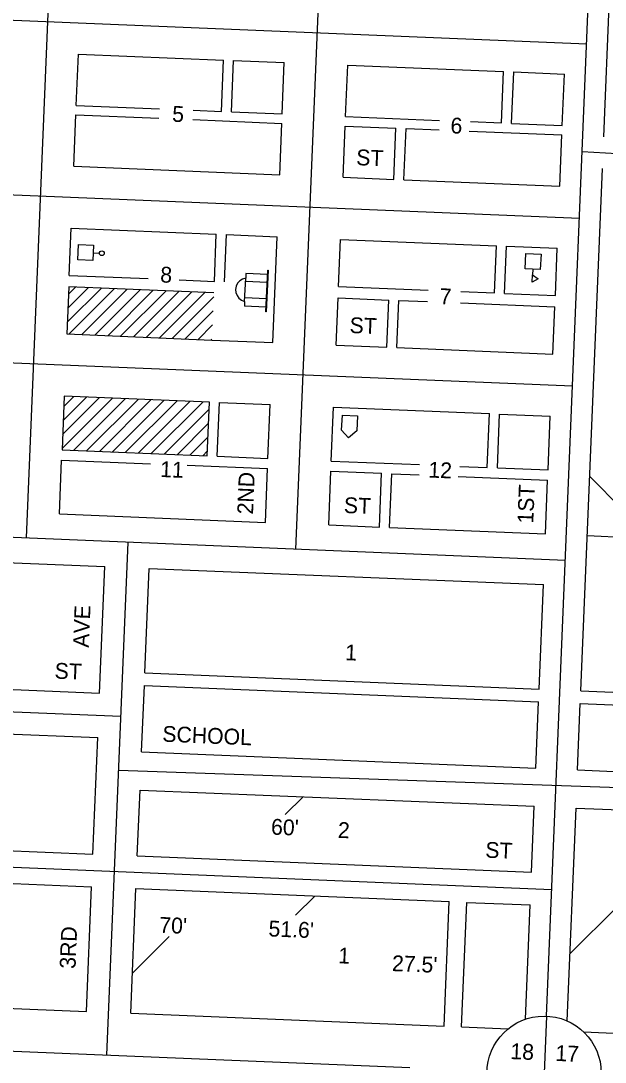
# Model space of a CAD drawing. Extents: x 906498 to 2320954, y 15675032 to 16353278.
# Drawn here: x 911081 to 912002, y 15694121 to 15695764 of the extents above; entities that cross this region are included whole.
import ezdxf

# ---------------------------------------------------------------- set-up
doc = ezdxf.new("R2010")
doc.units = 0
for name, color, linetype in [('L10', 7, 'Continuous'), ('L14', 7, 'Continuous'), ('L18', 7, 'Continuous'), ('L19', 7, 'Continuous'), ('L21', 7, 'Continuous'), ('L23', 7, 'Continuous'), ('L3', 7, 'Continuous'), ('L8', 7, 'Continuous'), ('L9', 7, 'Continuous')]:
    doc.layers.add(name, color=color, linetype=linetype)

msp = doc.modelspace()

# ---------------------------------------------------------------- linework, layer by layer
at = {"layer": 'L10'}
for p, q in [((911194.7, 15695398.2), (911204.7, 15695397.7)), ((911887.7, 15695372.6), (911887.3, 15695363.7)), ((911469, 15695351.2), (911435, 15695352.8)), ((911435.6, 15695365.5), (911435.2, 15695358)), ((911469.6, 15695363.9), (911435.6, 15695365.5)), ((911433.5, 15695321.7), (911433.2, 15695314.2)), ((911467.8, 15695325.7), (911433.8, 15695327.3)), ((911467.2, 15695312.6), (911433.2, 15695314.2))]:
    msp.add_line(p, q, dxfattribs=at)
for points in [[(911171.8, 15695411.2), (911195.2, 15695410.1), (911194.1, 15695386.3), (911170.7, 15695387.4)], [(911900.8, 15695395.9), (911899.7, 15695372.1), (911875.8, 15695373.2), (911876.9, 15695397.1)], [(911467.4, 15695305.4), (911466.8, 15695305.4), (911469.9, 15695371.1), (911470.5, 15695371)], [(911433.5, 15695321.7), (911435.2, 15695358), (911430.3, 15695356.6), (911425.9, 15695353.9), (911422.5, 15695350.2), (911420.2, 15695345.6), (911419.2, 15695340.6), (911419.7, 15695335.5), (911421.6, 15695330.7), (911424.6, 15695326.6), (911428.7, 15695323.6)], [(911896.5, 15695357.2), (911886.8, 15695352.2), (911887.3, 15695363.7)], [(911611.5, 15695141), (911610.4, 15695117.6), (911597.4, 15695106.2), (911586.5, 15695118.7), (911587.6, 15695142.1)]]:
    msp.add_lwpolyline(points, close=True, dxfattribs=at)
msp.add_circle((911208.4, 15695397.5), 3.74, dxfattribs=at)
at = {"layer": 'L14'}
for p, q in [((911153.9, 15695288.7), (911207.7, 15695342.5)), ((911154.8, 15695310.8), (911187.3, 15695343.3)), ((911155.8, 15695333), (911167, 15695344.2)), ((911156.5, 15695270.1), (911228.1, 15695341.7)), ((911176.9, 15695269.2), (911248.5, 15695340.8)), ((911197.2, 15695268.4), (911268.8, 15695340)), ((911217.6, 15695267.5), (911289.2, 15695339.1)), ((911238, 15695266.7), (911309.6, 15695338.3)), ((911258.3, 15695265.8), (911329.9, 15695337.4)), ((911278.7, 15695265), (911350.3, 15695336.6)), ((911299.1, 15695264.2), (911370.7, 15695335.7)), ((911319.5, 15695263.3), (911384.8, 15695328.6)), ((911339.8, 15695262.5), (911383.8, 15695306.5)), ((911360.2, 15695261.6), (911382.9, 15695284.4)), ((911380.6, 15695260.8), (911382, 15695262.2)), ((911146.6, 15695111.7), (911204.9, 15695170)), ((911147.5, 15695133.8), (911184.5, 15695170.8)), ((911148.5, 15695156), (911164.2, 15695171.7)), ((911145.7, 15695089.6), (911225.3, 15695169.1)), ((911163.9, 15695086.6), (911245.6, 15695168.3)), ((911184.3, 15695085.7), (911266, 15695167.4)), ((911204.7, 15695084.9), (911286.4, 15695166.6)), ((911225.1, 15695084.1), (911306.8, 15695165.8)), ((911245.4, 15695083.2), (911327.1, 15695164.9)), ((911265.8, 15695082.4), (911347.5, 15695164.1)), ((911286.2, 15695081.5), (911367.9, 15695163.2)), ((911306.5, 15695080.7), (911377.5, 15695151.6)), ((911326.9, 15695079.8), (911376.5, 15695129.5)), ((911347.3, 15695079), (911375.6, 15695107.3)), ((911367.7, 15695078.2), (911374.7, 15695085.2))]:
    msp.add_line(p, q, dxfattribs=at)
msp.add_lwpolyline([(911385, 15695335.2), (911156.2, 15695344.6), (911153.2, 15695270.2), (911382, 15695260.7)], dxfattribs=at)
msp.add_lwpolyline([(911149.1, 15695172.3), (911145.6, 15695087.3), (911374.4, 15695077.9), (911377.9, 15695162.8)], close=True, dxfattribs=at)
at = {"layer": 'L18'}
for p, q in [((911999.8, 15695581.2), (912017.9, 15696021.1)), ((911168.1, 15695630.9), (911171.4, 15695711.8)), ((911171.4, 15695711.8), (911400.2, 15695702.3)), ((911396.9, 15695621.4), (911400.2, 15695702.3)), ((911412.8, 15695620.7), (911416.2, 15695701.7)), ((911416.2, 15695701.7), (911496.1, 15695698.4)), ((911492.8, 15695617.4), (911496.1, 15695698.4)), ((911592.7, 15695613.3), (911596.1, 15695694.3)), ((911596.1, 15695694.3), (911841.9, 15695684.1)), ((911838.5, 15695603.2), (911841.9, 15695684.1)), ((911854.5, 15695602.5), (911857.8, 15695683.5)), ((911857.8, 15695683.5), (911937.8, 15695680.1)), ((911934.4, 15695599.2), (911937.8, 15695680.1)), ((911168.1, 15695630.9), (911299.2, 15695625.4)), ((911164.1, 15695534.9), (911167.5, 15695615.9)), ((911167.5, 15695615.9), (911298.5, 15695610.5)), ((911352.4, 15695623.2), (911396.9, 15695621.4)), ((911412.8, 15695620.7), (911492.8, 15695617.4)), ((911592.7, 15695613.3), (911740.8, 15695607.2)), ((911351.8, 15695608.3), (911492.2, 15695602.5)), ((911488.8, 15695521.5), (911492.2, 15695602.5)), ((911588.7, 15695517.4), (911592.1, 15695598.3)), ((911592.1, 15695598.3), (911672, 15695595)), ((911789.5, 15695605.2), (911838.5, 15695603.2)), ((911854.5, 15695602.5), (911934.4, 15695599.2)), ((911668.7, 15695514.1), (911672, 15695595)), ((911684.7, 15695513.4), (911688, 15695594.4)), ((911688, 15695594.4), (911740.2, 15695592.2)), ((911787.8, 15695590.2), (911933.8, 15695584.2)), ((911930.5, 15695503.3), (911933.8, 15695584.2)), ((911164.1, 15695534.9), (911488.8, 15695521.5)), ((911963.7, 15694707.3), (911997.7, 15695531.2)), ((911588.7, 15695517.4), (911668.7, 15695514.1)), ((911684.7, 15695513.4), (911930.5, 15695503.3)), ((911157, 15695362.6), (911160.1, 15695437.1)), ((911160.1, 15695437.1), (911388.9, 15695427.6)), ((911385.8, 15695353.2), (911388.9, 15695427.6)), ((911401.8, 15695352.5), (911404.8, 15695426.9)), ((911404.8, 15695426.9), (911484.8, 15695423.6)), ((911477.9, 15695256.8), (911484.8, 15695423.6)), ((911581.6, 15695345.1), (911584.7, 15695419.5)), ((911584.7, 15695419.5), (911830.5, 15695409.3)), ((911827.4, 15695334.9), (911830.5, 15695409.3)), ((911843.4, 15695334.2), (911846.5, 15695408.7)), ((911846.5, 15695408.7), (911926.4, 15695405.4)), ((911923.4, 15695330.9), (911926.4, 15695405.4)), ((911157, 15695362.6), (911281.5, 15695357.5)), ((911330.2, 15695355.5), (911385.8, 15695353.2)), ((911581.6, 15695345.1), (911722.8, 15695339.2)), ((911774.5, 15695337.1), (911827.4, 15695334.9)), ((911843.4, 15695334.2), (911923.4, 15695330.9)), ((911577.8, 15695252.6), (911580.9, 15695327.1)), ((911580.9, 15695327.1), (911660.8, 15695323.8)), ((911657.7, 15695249.3), (911660.8, 15695323.8)), ((911673.7, 15695248.7), (911676.8, 15695323.1)), ((911676.8, 15695323.1), (911722, 15695321.2)), ((911773.7, 15695319.1), (911922.6, 15695313)), ((911919.6, 15695238.5), (911922.6, 15695313)), ((911382, 15695260.7), (911477.9, 15695256.8)), ((911577.8, 15695252.6), (911657.7, 15695249.3)), ((911673.7, 15695248.7), (911919.6, 15695238.5)), ((911390.4, 15695077.2), (911393.9, 15695162.2)), ((911393.9, 15695162.2), (911473.8, 15695158.8)), ((911470.3, 15695073.9), (911473.8, 15695158.8)), ((911570.2, 15695069.8), (911573.8, 15695154.7)), ((911573.8, 15695154.7), (911819.6, 15695144.6)), ((911816.1, 15695059.7), (911819.6, 15695144.6)), ((911832, 15695059), (911835.6, 15695143.9)), ((911835.6, 15695143.9), (911915.5, 15695140.6)), ((911912, 15695055.7), (911915.5, 15695140.6)), ((911141.5, 15694986.4), (911145, 15695071.3)), ((911145, 15695071.3), (911284.9, 15695065.6)), ((911390.4, 15695077.2), (911470.3, 15695073.9)), ((911343, 15695063.2), (911469.7, 15695057.9)), ((911466.2, 15694973), (911469.7, 15695057.9)), ((911570.2, 15695069.8), (911709.4, 15695064.1)), ((911773, 15695061.4), (911816.1, 15695059.7)), ((911832, 15695059), (911912, 15695055.7)), ((911566.1, 15694968.9), (911569.6, 15695053.8)), ((911569.6, 15695053.8), (911649.5, 15695050.5)), ((911646, 15694965.6), (911649.5, 15695050.5)), ((911662, 15694964.9), (911665.5, 15695049.8)), ((911665.5, 15695049.8), (911708.7, 15695048.1)), ((911770, 15695045.5), (911911.3, 15695039.7)), ((911907.8, 15694954.8), (911911.3, 15695039.7)), ((911141.5, 15694986.4), (911466.2, 15694973)), ((911566.1, 15694968.9), (911646, 15694965.6)), ((911662, 15694964.9), (911907.8, 15694954.8)), ((911973.8, 15694952.1), (912766.1, 15694919.3)), ((910667.6, 15694925.9), (911213.1, 15694903.4)), ((911204.8, 15694703.6), (911213.1, 15694903.4)), ((911276.2, 15694735.7), (911283.1, 15694900.5)), ((911283.1, 15694900.5), (911904.5, 15694874.8)), ((911897.7, 15694710), (911904.5, 15694874.8)), ((910659.3, 15694726.1), (911204.8, 15694703.6)), ((911276.2, 15694735.7), (911897.7, 15694710)), ((911271.1, 15694610.8), (911275.4, 15694715.7)), ((911275.4, 15694715.7), (911896.9, 15694690)), ((911963.7, 15694707.3), (912138.5, 15694700.1)), ((911892.6, 15694585.1), (911896.9, 15694690)), ((911958.5, 15694582.4), (911962.8, 15694687.3)), ((911962.8, 15694687.3), (912137.7, 15694680.1)), ((910656.4, 15694656.2), (911202, 15694633.6)), ((911194.3, 15694449.6), (911202, 15694633.6)), ((911271.1, 15694610.8), (911892.6, 15694585.1)), ((911958.5, 15694582.4), (912914.3, 15694542.9)), ((911264.3, 15694446.7), (911268.6, 15694550.8)), ((911268.6, 15694550.8), (911890.1, 15694525.2)), ((911885.8, 15694421), (911890.1, 15694525.2)), ((911942.2, 15694186.5), (911956, 15694522.4)), ((911956, 15694522.4), (912245.8, 15694510.5)), ((910648.8, 15694472.1), (911194.3, 15694449.6)), ((911264.3, 15694446.7), (911885.8, 15694421)), ((910646.7, 15694420.6), (911192.2, 15694398.1)), ((911184.1, 15694201.5), (911192.2, 15694398.1)), ((911254.1, 15694198.6), (911262.2, 15694395.2)), ((911262.2, 15694395.2), (911756.2, 15694374.8)), ((911748.1, 15694178.2), (911756.2, 15694374.8)), ((911775.6, 15694177.1), (911783.7, 15694373.6)), ((911783.7, 15694373.6), (911883.7, 15694369.5)), ((911876.2, 15694189.2), (911883.7, 15694369.5)), ((910638.6, 15694224.1), (911184.1, 15694201.5)), ((911254.1, 15694198.6), (911748.1, 15694178.2)), ((911775.6, 15694177.1), (911849, 15694174.1)), ((911968, 15694169.2), (912231.2, 15694158.3))]:
    msp.add_line(p, q, dxfattribs=at)
at = {"layer": 'L21'}
msp.add_line((909618, 15694198.7), (911694.2, 15694112.9), dxfattribs=at)
at = {"layer": 'L23'}
for p, q in [((912028.9, 15694994.1), (911977.6, 15695045.4)), ((911525.6, 15694540.2), (911497.5, 15694512.2)), ((911544.1, 15694383.5), (911513.8, 15694353.2)), ((912021.3, 15694367), (911946.5, 15694292.2)), ((911314.7, 15694319.9), (911256.7, 15694261.8))]:
    msp.add_line(p, q, dxfattribs=at)
at = {"layer": 'L3'}
for p, q in [((911909.4, 15694194.1), (912019.2, 15696851.8)), ((911089.8, 15694948.5), (911134.2, 15696022.6)), ((911514.5, 15694931), (911558.8, 15696005)), ((909385, 15695834.6), (911972.8, 15695727.7)), ((909373.6, 15695559.9), (911961.4, 15695453)), ((911965.8, 15695558.2), (912619.2, 15695519.7)), ((909362.7, 15695295.1), (911950.5, 15695188.2)), ((909343.3, 15695020.7), (911939.2, 15694913.5)), ((911216.3, 15694132.6), (911249.7, 15694941.9)), ((910144.3, 15694712.4), (911238.4, 15694667.2)), ((911234.9, 15694582.3), (912889.9, 15694524.2)), ((910134.2, 15694467.6), (911917.7, 15694393.9))]:
    msp.add_line(p, q, dxfattribs=at)
at = {"layer": 'L8'}
msp.add_lwpolyline([(911909.4, 15694194.1), (911902, 15694014.2)], dxfattribs=at)
msp.add_circle((911905.7, 15694104.2), 90, dxfattribs=at)

# ---------------------------------------------------------------- texts
at = {"layer": 'L19'}
for s, p in [('18', (911852.1, 15694126.4)), ('17', (911923, 15694123.5))]:
    msp.add_text(s, height=25, rotation=357.6374, dxfattribs=at).set_placement(p)
at = {"layer": 'L23'}
for s, rotation, p in [('5', 357.6364, (911318.9, 15695605.1)), ('6', 357.6364, (911757.7, 15695586.8)), ('8', 357.6364, (911300.1, 15695351.6)), ('7', 357.6364, (911740.6, 15695317.4)), ('11', 357.6364, (911299.9, 15695044.7)), ('12', 357.6364, (911722.8, 15695043.8)), ('1', 357.6364, (911591.6, 15694755.7)), ("60'", 357.7, (911474.8, 15694480.5)), ('2', 357.6364, (911580.2, 15694475.4)), ("70'", 357.7, (911298.6, 15694325.6)), ("51.6'", 357.7, (911470.8, 15694319.9)), ('1', 357.6364, (911580.7, 15694277.5)), ("27.5'", 357.7, (911665.5, 15694265.2))]:
    msp.add_text(s, height=25, rotation=rotation, dxfattribs=at).set_placement(p)
at = {"layer": 'L9'}
for s, rotation, p in [('ST', 357.6358, (911609.1, 15695536.6)), ('ST', 357.6358, (911598.6, 15695271.8)), ('2ND', 87.6331, (911446.7, 15694985.2)), ('1ST', 87.6331, (911888.5, 15694970.8)), ('ST', 357.6358, (911589.6, 15694987.9)), ('AVE', 87.6328, (911187.8, 15694775)), ('ST', 357.6351, (911133.5, 15694726.6)), ('SCHOOL', 357.6345, (911303.4, 15694627.1)), ('ST', 357.6347, (911812.6, 15694444.1)), ('3RD', 87.6339, (911166.8, 15694268.4))]:
    msp.add_text(s, height=25, rotation=rotation, dxfattribs=at).set_placement(p)

doc.saveas('drawing.dxf')
